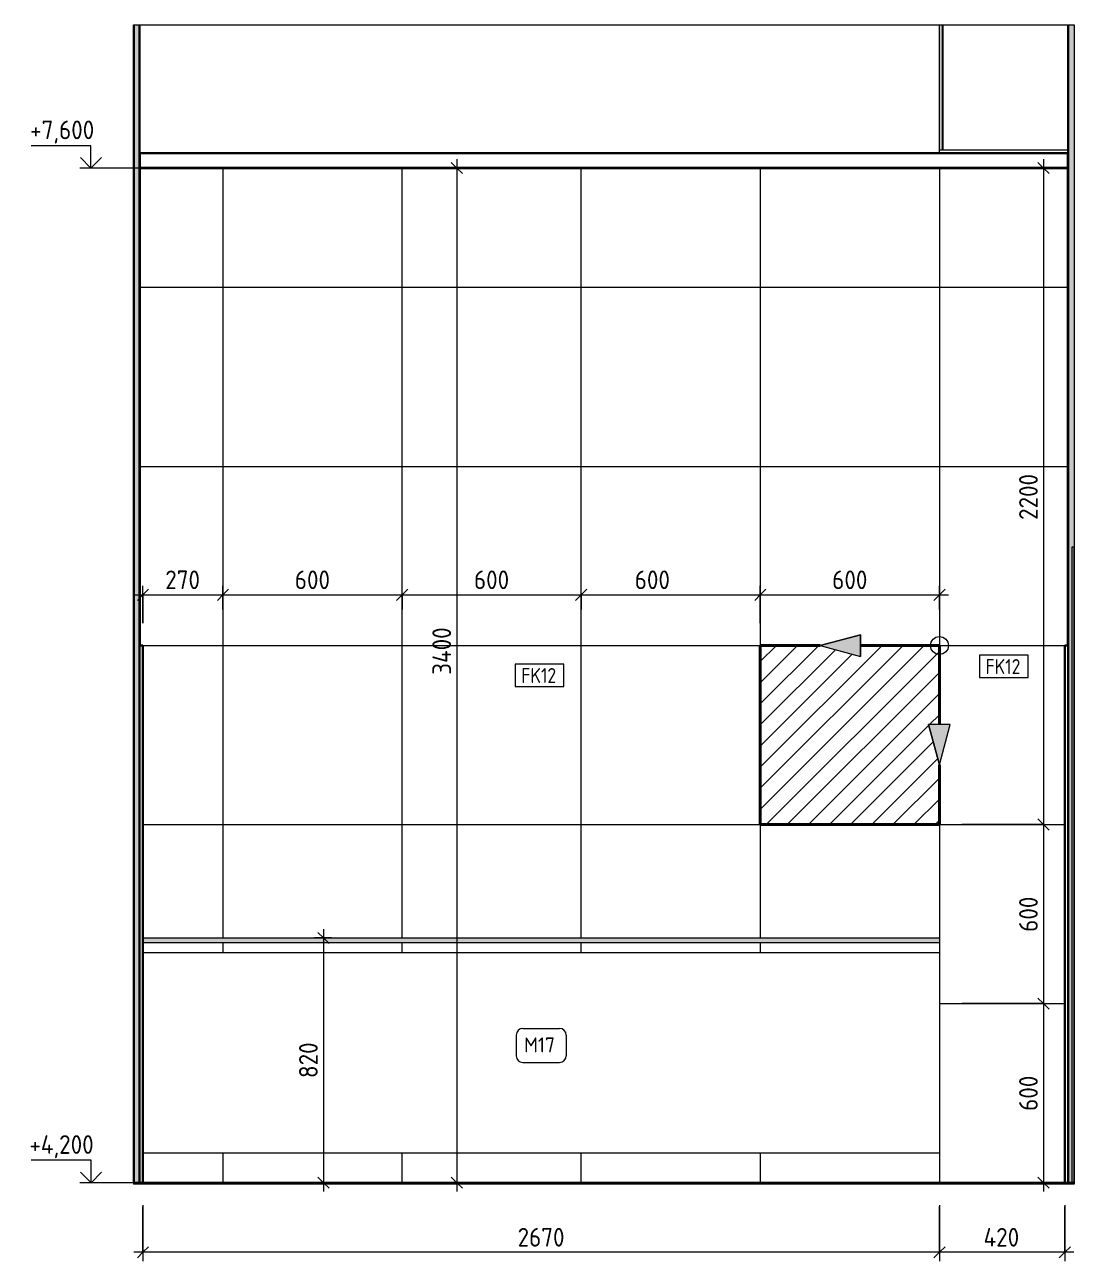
# Model space of a CAD drawing. Header units: millimetres. Extents: x 68869 to 96007, y -1987 to 27400.
# Drawn here: x 76245 to 79760, y 3937 to 8080 of the extents above; entities that cross this region are included whole.
import ezdxf

# ---------------------------------------------------------------- set-up
doc = ezdxf.new("R2010")
doc.units = ezdxf.units.MM
for name, color, linetype, lineweight in [('A-ANNO-DIMS', 7, 'Continuous', 9), ('A-ANNO-DIMS-25', 7, 'Continuous', 9), ('A-DETL-GENF', 7, 'Continuous', 9), ('A-DOOR-FRAM-1', 7, 'Continuous', 9), ('A-DOOR-FRAM-2', 7, 'Continuous', 18), ('A-FLOR', 7, 'Continuous', 9), ('A-WALL', 7, 'Continuous', 9), ('A-WALL-IDEN', 7, 'Continuous', 9), ('A-WALL-PATT', 7, 'Continuous', 9), ('G-ANNO-DIMS', 7, 'Continuous', 9), ('G-ANNO-DIMS-1', 7, 'Continuous', 20), ('I-WALL', 7, 'Continuous', 9), ('S-COLS', 7, 'Continuous', 9), ('Знаки', 7, 'Continuous', 9), ('Марки для знаков', 7, 'Continuous', 9)]:
    doc.layers.add(name, color=color, linetype=linetype, lineweight=lineweight)
for name, color, linetype, lineweight, true_color in [('A-CLNG-FNSH-1', 7, 'Continuous', 30, 0x3c3c3c), ('A-DETL', 5, 'Continuous', 40, 0x0000ff), ('A-DETL-GENF-1', 7, 'Continuous', 9, 0xe0e0e0), ('A-FLOR-FNSH-1', 7, 'Continuous', 30, 0x3c3c3c), ('A-WALL-4', 7, 'Continuous', 30, 0x3c3c3c), ('A-WALL-FNSH-2', 7, 'Continuous', 30, 0x3c3c3c), ('I-WALL-1', 7, 'Continuous', 9, 0x787878)]:
    doc.layers.add(name, color=color, linetype=linetype, lineweight=lineweight, true_color=true_color)
doc.styles.add('GOST Common_1', font='GOST_Common.ttf', dxfattribs={"width": 0.9, "height": 50})
doc.styles.add('GOST Common_2', font='GOST_Common.ttf', dxfattribs={"height": 50})
doc.styles.add('ISOCPEUR', font='isocpeur.ttf', dxfattribs={"width": 0.9, "height": 62.5})
doc.dimstyles.new('ISO-2_5_0_9К_БОЛЬШОЙ', dxfattribs={"dimscale": 304.8, "dimtxt": 62.248823, "dimasz": 0.123031, "dimexe": 0.098425, "dimexo": 0.246063, "dimgap": 0, "dimtad": 1, "dimdec": 0, "dimrnd": 10, "dimzin": 0, "dimdsep": 46, "dimtxsty": 'ISOCPEUR', "dimblk1": 'OBLIQUE', "dimblk2": 'OBLIQUE', "dimsah": 1, "dimcen": 0.09, "dimdle": 0.098425, "dimazin": 0, "dimtfac": 1, "dimtdec": 4, "dimtix": 1, "dimtmove": 0, "dimatfit": 3, "dimfxl": 1, "dimtvp": 1, "dimtolj": 1, "dimtzin": 0, "dimarcsym": 2})
doc.dimstyles.new('ISO-2_5_0_9К_БОЛЬШОЙ_1', dxfattribs={"dimscale": 304.8, "dimtxt": 62.248823, "dimasz": 0.123031, "dimexe": 0.098425, "dimexo": 0.246063, "dimgap": 0, "dimtad": 1, "dimdec": 0, "dimrnd": 10, "dimzin": 0, "dimdsep": 46, "dimtxsty": 'ISOCPEUR', "dimblk1": 'OBLIQUE', "dimblk2": 'OBLIQUE', "dimsah": 1, "dimcen": 0.09, "dimdle": 0.098425, "dimazin": 0, "dimtfac": 1, "dimtdec": 4, "dimtix": 1, "dimtmove": 2, "dimatfit": 3, "dimfxl": 1, "dimtvp": 1, "dimtolj": 1, "dimtzin": 0, "dimarcsym": 2})
doc.dimstyles.new('ISO-2_5_0_9К_БОЛЬШОЙ_округление', dxfattribs={"dimscale": 304.8, "dimtxt": 62.248823, "dimasz": 0.123031, "dimexe": 0.098425, "dimexo": 0, "dimgap": 0, "dimtad": 1, "dimdec": 0, "dimrnd": 10, "dimzin": 0, "dimdsep": 46, "dimtxsty": 'ISOCPEUR', "dimblk1": 'OBLIQUE', "dimblk2": 'OBLIQUE', "dimsah": 1, "dimcen": 0.09, "dimdle": 0.098425, "dimazin": 0, "dimtfac": 1, "dimtdec": 4, "dimtix": 1, "dimtmove": 0, "dimatfit": 3, "dimfxl": 1, "dimtvp": 1, "dimtolj": 1, "dimtzin": 0, "dimarcsym": 2})
doc.dimstyles.new('ISO-2_5_0_9К_БОЛЬШОЙ_округление_1', dxfattribs={"dimscale": 304.8, "dimtxt": 62.248823, "dimasz": 0.123031, "dimexe": 0.098425, "dimexo": 0, "dimgap": 0, "dimtad": 1, "dimdec": 0, "dimrnd": 10, "dimzin": 0, "dimdsep": 46, "dimtxsty": 'ISOCPEUR', "dimblk1": 'OBLIQUE', "dimblk2": 'OBLIQUE', "dimsah": 1, "dimcen": 0.09, "dimdle": 0.098425, "dimazin": 0, "dimtfac": 1, "dimtdec": 4, "dimtix": 1, "dimtmove": 2, "dimatfit": 3, "dimfxl": 1, "dimtvp": 1, "dimtolj": 1, "dimtzin": 0, "dimarcsym": 2})
pattern_1 = [(0, (5799.819, 0), (30.48, 7.62), [2.515, -20.345, 2.515, -20.345, -121.92]), (0, (5799.819, 0), (30.48, 7.62), [-45.72, 2.515, -43.205, 2.515, -20.345, -53.34]), (0, (5799.819, 0), (30.48, 7.62), [-114.3, 2.515, -12.725, 2.515, -35.585]), (120, (5811.249, 3.81), (-21.8391136, 22.5864543), [2.515, -20.345, 2.515, -20.345, -121.92]), (120, (5811.249, 3.81), (-21.8391136, 22.5864543), [-45.72, 2.515, -43.205, 2.515, -20.345, -53.34]), (120, (5811.249, 3.81), (-21.8391136, 22.5864543), [-114.3, 2.515, -12.725, 2.515, -35.585]), (240, (5815.059, 19.05), (-8.6408864, -30.2064543), [2.515, -20.345, 2.515, -20.345, -121.92]), (240, (5815.059, 19.05), (-8.6408864, -30.2064543), [-45.72, 2.515, -43.205, 2.515, -20.345, -53.34]), (240, (5815.059, 19.05), (-8.6408864, -30.2064543), [-114.3, 2.515, -12.725, 2.515, -35.585])]

# ---------------------------------------------------------------- blocks, each defined once
blk = doc.blocks.new('110_Дверь_СКБ_1Ст_Внутренняя1 - Д-4 1100x2100h_су мгн-32391219-Развертка 2_16-1')
at = {"layer": 'A-DOOR-FRAM-2'}
for p, q in [((73952, 6330), (73952, 4200)), ((73960, 6330), (73952, 6330)), ((73960, 4200), (73960, 6330)), ((73952, 4200), (73960, 4200))]:
    blk.add_line(p, q, dxfattribs=at)
blk = doc.blocks.new('Зашивка радиатора М17  - Зашивка радиатора_ с перфорацией М6-33175032-Развертка 2_16-1')
at = {"layer": 'Знаки'}
blk.add_hatch(color=256, dxfattribs=at).paths.add_polyline_path([(72163.5, 5004), (73509, 5004), (73509, 5020), (70841, 5020), (70841, 5004), (72138.9, 5004)])
for p, q in [((70841, 5020), (73509, 5020)), ((73509, 5004), (70841, 5004)), ((73509, 4970), (70841, 4970)), ((70841, 4300), (73509, 4300))]:
    blk.add_line(p, q, dxfattribs=at)
blk = doc.blocks.new('Начало раскладки_красным - Начало раскладки_красным-26112907-Развертка 2_16-1')
at = {"layer": 'A-DETL-GENF'}
for points in [[(73244.2, 5963.8), (73244.2, 6036.2), (73109, 6000)], [(73509, 5600), (73545.2, 5735.2), (73472.8, 5735.2)]]:
    blk.add_hatch(color=256, dxfattribs=at).paths.add_polyline_path(points)
for p, q in [((73244.2, 6036.2), (73109, 6000)), ((73109, 6000), (73244.2, 6036.2)), ((73244.2, 5963.8), (73244.2, 6036.2)), ((73244.2, 6036.2), (73244.2, 5963.8)), ((73109, 6000), (73244.2, 5963.8)), ((73109, 6000), (73244.2, 5963.8)), ((73479, 6000), (73244.2, 6000)), ((73509, 5970), (73509, 5735.2)), ((73472.8, 5735.2), (73509, 5600)), ((73545.2, 5735.2), (73472.8, 5735.2)), ((73509, 5600), (73472.8, 5735.2)), ((73545.2, 5735.2), (73472.8, 5735.2)), ((73509, 5600), (73545.2, 5735.2)), ((73509, 5600), (73545.2, 5735.2))]:
    blk.add_line(p, q, dxfattribs=at)
blk.add_circle((73509, 6000), 30, dxfattribs=at)
blk = doc.blocks.new('Высотные отметки - Стрелка_Верх-17668718-Развертка 2_16-1')
at = {"layer": 'G-ANNO-DIMS'}
for p, q in [((70666.8, 7675), (70466.8, 7675)), ((70666.8, 7600), (70666.8, 7675)), ((70704.8, 7600), (70629.8, 7600))]:
    blk.add_line(p, q, dxfattribs=at)
at = {"layer": 'G-ANNO-DIMS-1'}
for q in [(70631.5, 7635.4), (70702.2, 7635.4)]:
    blk.add_line((70666.8, 7600), q, dxfattribs=at)
blk = doc.blocks.new('DIMBLOCK1-Развертка 2_16-1')
at = {"layer": 'A-ANNO-DIMS-25'}
for p, q in [((79308.8, 4125), (79308.8, 3936.7)), ((79308.8, 3966.7), (79308.8, 4120)), ((79728.8, 4125), (79728.8, 3936.7)), ((79728.8, 3966.7), (79728.8, 4120)), ((79758.8, 3966.7), (79308.8, 3966.7))]:
    blk.add_line(p, q, dxfattribs=at)
at = {"layer": 'A-ANNO-DIMS-25', "lineweight": 20}
for p, q in [((79308.8, 3966.7), (79327.6, 3985.5)), ((79728.8, 3966.7), (79747.6, 3985.5)), ((79308.8, 3966.7), (79290.1, 3948)), ((79728.8, 3966.7), (79710.1, 3948))]:
    blk.add_line(p, q, dxfattribs=at)
at = {"layer": 'A-ANNO-DIMS-25', "color": 0, "insert": (79456.6, 4048.4), "char_height": 62.5, "width": 149.397, "attachment_point": 1, "line_spacing_factor": 1.149209, "style": 'ISOCPEUR'}
blk.add_mtext('420', dxfattribs=at)
blk = doc.blocks.new('_Oblique')
at = {"color": 0, "linetype": 'ByBlock', "lineweight": -2}
blk.add_line((-0.5, -0.5), (0.5, 0.5), dxfattribs=at)
blk = doc.blocks.new('DIMBLOCK2-Развертка 2_16-1')
at = {"layer": 'A-ANNO-DIMS-25'}
for p, q in [((76640.8, 4125), (76640.8, 3936.7)), ((76640.8, 3966.7), (76640.8, 4120)), ((79308.8, 4125), (79308.8, 3936.7)), ((79308.8, 3966.7), (79308.8, 4120)), ((79308.8, 3966.7), (76610.8, 3966.7))]:
    blk.add_line(p, q, dxfattribs=at)
at = {"layer": 'A-ANNO-DIMS-25', "lineweight": 20}
for p, q in [((76640.8, 3966.7), (76659.6, 3985.5)), ((79308.8, 3966.7), (79327.6, 3985.5)), ((76640.8, 3966.7), (76622.1, 3948)), ((79308.8, 3966.7), (79290.1, 3948))]:
    blk.add_line(p, q, dxfattribs=at)
at = {"layer": 'A-ANNO-DIMS-25', "color": 0, "insert": (77895.8, 4048.4), "char_height": 62.5, "width": 189.619, "attachment_point": 1, "line_spacing_factor": 1.149209, "style": 'ISOCPEUR'}
blk.add_mtext('2670', dxfattribs=at)
blk = doc.blocks.new('DIMBLOCK3-Развертка 2_16-1')
at = {"layer": 'A-ANNO-DIMS-25'}
for p, q in [((76640.8, 6075), (76640.8, 6199.8)), ((76908.8, 6121.3), (76908.8, 6199.8)), ((76610.8, 6169.8), (76908.8, 6169.8)), ((76640.8, 6169.8), (76640.8, 6075)), ((76908.8, 6169.8), (76908.8, 6121.3))]:
    blk.add_line(p, q, dxfattribs=at)
at = {"layer": 'A-ANNO-DIMS-25', "lineweight": 20}
for p, q in [((76640.8, 6169.8), (76659.6, 6188.6)), ((76908.8, 6169.8), (76927.6, 6188.6)), ((76640.8, 6169.8), (76622.1, 6151.1)), ((76908.8, 6169.8), (76890.1, 6151.1))]:
    blk.add_line(p, q, dxfattribs=at)
at = {"layer": 'A-ANNO-DIMS-25', "color": 0, "insert": (76715.6, 6251.5), "char_height": 62.5, "width": 142.215, "attachment_point": 1, "line_spacing_factor": 1.149209, "style": 'ISOCPEUR'}
blk.add_mtext('270', dxfattribs=at)
blk = doc.blocks.new('DIMBLOCK4-Развертка 2_16-1')
at = {"layer": 'A-ANNO-DIMS-25'}
for p, q in [((76908.8, 6121.3), (76908.8, 6199.8)), ((77508.8, 6121.3), (77508.8, 6199.8)), ((76908.8, 6169.8), (77508.8, 6169.8)), ((76908.8, 6169.8), (76908.8, 6121.3)), ((77508.8, 6169.8), (77508.8, 6121.3))]:
    blk.add_line(p, q, dxfattribs=at)
at = {"layer": 'A-ANNO-DIMS-25', "lineweight": 20}
for p, q in [((76908.8, 6169.8), (76927.6, 6188.6)), ((77508.8, 6169.8), (77527.6, 6188.6)), ((76908.8, 6169.8), (76890.1, 6151.1)), ((77508.8, 6169.8), (77490.1, 6151.1))]:
    blk.add_line(p, q, dxfattribs=at)
at = {"layer": 'A-ANNO-DIMS-25', "color": 0, "insert": (77149.6, 6251.5), "char_height": 62.5, "width": 142.215, "attachment_point": 1, "line_spacing_factor": 1.149209, "style": 'ISOCPEUR'}
blk.add_mtext('600', dxfattribs=at)
blk = doc.blocks.new('DIMBLOCK5-Развертка 2_16-1')
at = {"layer": 'A-ANNO-DIMS-25'}
for p, q in [((77508.8, 6121.3), (77508.8, 6199.8)), ((78108.8, 6121.3), (78108.8, 6199.8)), ((77508.8, 6169.8), (78108.8, 6169.8)), ((77508.8, 6169.8), (77508.8, 6121.3)), ((78108.8, 6169.8), (78108.8, 6121.3))]:
    blk.add_line(p, q, dxfattribs=at)
at = {"layer": 'A-ANNO-DIMS-25', "lineweight": 20}
for p, q in [((77508.8, 6169.8), (77527.6, 6188.6)), ((78108.8, 6169.8), (78127.6, 6188.6)), ((77508.8, 6169.8), (77490.1, 6151.1)), ((78108.8, 6169.8), (78090.1, 6151.1))]:
    blk.add_line(p, q, dxfattribs=at)
at = {"layer": 'A-ANNO-DIMS-25', "color": 0, "insert": (77749.6, 6251.5), "char_height": 62.5, "width": 142.215, "attachment_point": 1, "line_spacing_factor": 1.149209, "style": 'ISOCPEUR'}
blk.add_mtext('600', dxfattribs=at)
blk = doc.blocks.new('DIMBLOCK6-Развертка 2_16-1')
at = {"layer": 'A-ANNO-DIMS-25'}
for p, q in [((78108.8, 6121.3), (78108.8, 6199.8)), ((78708.8, 6075), (78708.8, 6199.8)), ((78108.8, 6169.8), (78708.8, 6169.8)), ((78108.8, 6169.8), (78108.8, 6121.3)), ((78708.8, 6169.8), (78708.8, 6075))]:
    blk.add_line(p, q, dxfattribs=at)
at = {"layer": 'A-ANNO-DIMS-25', "lineweight": 20}
for p, q in [((78108.8, 6169.8), (78127.6, 6188.6)), ((78708.8, 6169.8), (78727.6, 6188.6)), ((78108.8, 6169.8), (78090.1, 6151.1)), ((78708.8, 6169.8), (78690.1, 6151.1))]:
    blk.add_line(p, q, dxfattribs=at)
at = {"layer": 'A-ANNO-DIMS-25', "color": 0, "insert": (78288.2, 6251.5), "char_height": 62.5, "width": 142.215, "attachment_point": 1, "line_spacing_factor": 1.149209, "style": 'ISOCPEUR'}
blk.add_mtext('600', dxfattribs=at)
blk = doc.blocks.new('DIMBLOCK7-Развертка 2_16-1')
at = {"layer": 'A-ANNO-DIMS-25'}
for p, q in [((78708.8, 6075), (78708.8, 6199.8)), ((79308.8, 6121.3), (79308.8, 6199.8)), ((78708.8, 6169.8), (79338.8, 6169.8)), ((78708.8, 6169.8), (78708.8, 6075)), ((79308.8, 6169.8), (79308.8, 6121.3))]:
    blk.add_line(p, q, dxfattribs=at)
at = {"layer": 'A-ANNO-DIMS-25', "lineweight": 20}
for p, q in [((78708.8, 6169.8), (78727.6, 6188.6)), ((79308.8, 6169.8), (79327.6, 6188.6)), ((78708.8, 6169.8), (78690.1, 6151.1)), ((79308.8, 6169.8), (79290.1, 6151.1))]:
    blk.add_line(p, q, dxfattribs=at)
at = {"layer": 'A-ANNO-DIMS-25', "color": 0, "insert": (78949.6, 6251.5), "char_height": 62.5, "width": 142.215, "attachment_point": 1, "line_spacing_factor": 1.149209, "style": 'ISOCPEUR'}
blk.add_mtext('600', dxfattribs=at)
blk = doc.blocks.new('DIMBLOCK8-Развертка 2_16-1')
at = {"layer": 'A-ANNO-DIMS-25'}
for p, q in [((79657.3, 7630), (79657.3, 5400)), ((79383.8, 7600), (79687.3, 7600)), ((79657.3, 7600), (79383.8, 7600)), ((79383.8, 5400), (79687.3, 5400)), ((79657.3, 5400), (79383.8, 5400))]:
    blk.add_line(p, q, dxfattribs=at)
at = {"layer": 'A-ANNO-DIMS-25', "lineweight": 20}
for p, q in [((79657.3, 7600), (79638.5, 7618.8)), ((79657.3, 7600), (79676, 7581.2)), ((79657.3, 5400), (79638.5, 5418.8)), ((79657.3, 5400), (79676, 5381.2))]:
    blk.add_line(p, q, dxfattribs=at)
at = {"layer": 'A-ANNO-DIMS-25', "color": 0, "insert": (79575.6, 6421), "char_height": 62.5, "width": 189.619, "attachment_point": 1, "rotation": 90, "line_spacing_factor": 1.149209, "style": 'ISOCPEUR'}
blk.add_mtext('2200', dxfattribs=at)
blk = doc.blocks.new('DIMBLOCK9-Развертка 2_16-1')
at = {"layer": 'A-ANNO-DIMS-25'}
for p, q in [((79383.8, 5400), (79687.3, 5400)), ((79657.3, 5400), (79383.8, 5400)), ((79657.3, 5400), (79657.3, 4800)), ((79383.8, 4800), (79687.3, 4800)), ((79657.3, 4800), (79383.8, 4800))]:
    blk.add_line(p, q, dxfattribs=at)
at = {"layer": 'A-ANNO-DIMS-25', "lineweight": 20}
for p, q in [((79657.3, 5400), (79638.5, 5418.8)), ((79657.3, 5400), (79676, 5381.2)), ((79657.3, 4800), (79638.5, 4818.8)), ((79657.3, 4800), (79676, 4781.2))]:
    blk.add_line(p, q, dxfattribs=at)
at = {"layer": 'A-ANNO-DIMS-25', "color": 0, "insert": (79575.6, 5040.7), "char_height": 62.5, "width": 142.215, "attachment_point": 1, "rotation": 90, "line_spacing_factor": 1.149209, "style": 'ISOCPEUR'}
blk.add_mtext('600', dxfattribs=at)
blk = doc.blocks.new('DIMBLOCK10-Развертка 2_16-1')
at = {"layer": 'A-ANNO-DIMS-25', "lineweight": 20}
for p, q in [((79657.3, 4800), (79638.5, 4818.8)), ((79657.3, 4800), (79676, 4781.2)), ((79657.3, 4200), (79638.5, 4218.7)), ((79657.3, 4200), (79676, 4181.2))]:
    blk.add_line(p, q, dxfattribs=at)
at = {"layer": 'A-ANNO-DIMS-25'}
for p, q in [((79383.8, 4800), (79687.3, 4800)), ((79657.3, 4800), (79383.8, 4800)), ((79657.3, 4800), (79657.3, 4170)), ((79608.8, 4200), (79687.3, 4200)), ((79657.3, 4200), (79608.8, 4200))]:
    blk.add_line(p, q, dxfattribs=at)
at = {"layer": 'A-ANNO-DIMS-25', "color": 0, "insert": (79575.6, 4440.7), "char_height": 62.5, "width": 142.215, "attachment_point": 1, "rotation": 90, "line_spacing_factor": 1.149209, "style": 'ISOCPEUR'}
blk.add_mtext('600', dxfattribs=at)
blk = doc.blocks.new('М_стена2 - Типоразмер-30678229-Развертка 2_16-1')
at = {"layer": 'A-WALL-IDEN'}
for p, q in [((72250.9, 5938.1), (72087.7, 5938.1)), ((72087.7, 5938.1), (72087.7, 5863.1)), ((72250.9, 5863.1), (72250.9, 5938.1)), ((72087.7, 5863.1), (72250.9, 5863.1))]:
    blk.add_line(p, q, dxfattribs=at)
blk = doc.blocks.new('Марка_Знаки - В прямоуг_Наименование краткое-30718135-Развертка 2_16-1')
at = {"layer": 'Марки для знаков'}
for p, q in [((72091.2, 4694.4), (72091.2, 4625.4)), ((72113.7, 4716.9), (72236.5, 4716.9)), ((72259, 4694.4), (72259, 4625.6)), ((72113.6, 4603.1), (72236.5, 4603.1))]:
    blk.add_line(p, q, dxfattribs=at)
for centre, radius, start, end in [((72113.7, 4694.4), 22.5, 90, 180), ((72236.5, 4694.4), 22.5, 0, 90), ((72113.6, 4625.4), 22.3, 180, 270), ((72236.5, 4625.6), 22.5, 270, 0)]:
    blk.add_arc(centre, radius, start, end, dxfattribs=at)
blk = doc.blocks.new('DIMBLOCK11-Развертка 2_16-1')
at = {"layer": 'A-ANNO-DIMS-25'}
for p, q in [((77271.9, 5020), (77215.4, 5020)), ((77245.4, 5050), (77245.4, 4170)), ((77245.4, 5020), (77271.9, 5020)), ((77271.9, 4200), (77215.4, 4200)), ((77245.4, 4200), (77271.9, 4200))]:
    blk.add_line(p, q, dxfattribs=at)
at = {"layer": 'A-ANNO-DIMS-25', "lineweight": 20}
for p, q in [((77245.4, 5020), (77226.7, 5038.8)), ((77245.4, 5020), (77264.2, 5001.2)), ((77245.4, 4200), (77226.7, 4218.7)), ((77245.4, 4200), (77264.2, 4181.2))]:
    blk.add_line(p, q, dxfattribs=at)
at = {"layer": 'A-ANNO-DIMS-25', "color": 0, "insert": (77163.8, 4550.7), "char_height": 62.5, "width": 142.215, "attachment_point": 1, "rotation": 90, "line_spacing_factor": 1.149209, "style": 'ISOCPEUR'}
blk.add_mtext('820', dxfattribs=at)
blk = doc.blocks.new('DIMBLOCK12-Развертка 2_16-1')
at = {"layer": 'A-ANNO-DIMS-25'}
for p, q in [((77692, 7630), (77692, 4170)), ((77718.5, 7600), (77662, 7600)), ((77692, 7600), (77718.5, 7600)), ((77718.5, 4200), (77662, 4200)), ((77692, 4200), (77718.5, 4200))]:
    blk.add_line(p, q, dxfattribs=at)
at = {"layer": 'A-ANNO-DIMS-25', "lineweight": 20}
for p, q in [((77692, 7600), (77673.3, 7618.8)), ((77692, 7600), (77710.8, 7581.2)), ((77692, 4200), (77673.3, 4218.7)), ((77692, 4200), (77710.8, 4181.2))]:
    blk.add_line(p, q, dxfattribs=at)
at = {"layer": 'A-ANNO-DIMS-25', "color": 0, "insert": (77610.4, 5902), "char_height": 62.5, "width": 196.802, "attachment_point": 1, "rotation": 90, "line_spacing_factor": 1.149209, "style": 'ISOCPEUR'}
blk.add_mtext('3400', dxfattribs=at)

msp = doc.modelspace()

# ---------------------------------------------------------------- hatches: boundary and pattern name
at = {"layer": 'A-DETL-GENF-1'}
h = msp.add_hatch(dxfattribs=at)
h.set_pattern_fill('FP_11', color=256, style=0, pattern_type=2)
h.set_pattern_definition([(45, (5799.82, 0), (-35.35534, 35.35534), [])])
h.paths.add_polyline_path([(79308.8, 5400), (79308.8, 5600), (79272.6, 5735.2), (79308.8, 5735.2), (79308.8, 6000), (79044, 6000), (79044, 5963.8), (78908.8, 6000), (78708.8, 6000), (78708.8, 5400), (79272.6, 5400)])
at = {"layer": 'A-WALL-PATT'}
h = msp.add_hatch(dxfattribs=at)
h.set_pattern_fill('FP_9', color=256, style=0, pattern_type=2)
h.set_pattern_definition([(90, (79749.8, 4200), (-600, 4e-14), []), (180, (79749.8, 4200), (-7e-14, -600), [])])
h.paths.add_polyline_path([(79319.8, 4200), (79728.8, 4200), (79728.8, 6000), (79738.8, 6000), (79738.8, 7600), (79308.8, 7600), (79308.8, 5735.2), (79345.1, 5735.2), (79308.8, 5600), (79308.8, 4200)])
h.paths.add_polyline_path([(79739.8, 7600), (79739.8, 7660), (79308.8, 7660), (79308.8, 7650), (79738.8, 7650), (79738.8, 7600)])
h = msp.add_hatch(dxfattribs=at)
h.set_pattern_fill('FP_10', color=256, style=0, pattern_type=2)
h.set_pattern_definition([(90, (79308.8, 4200), (-600, 4e-14), []), (180, (79308.8, 4200), (-7e-14, -600), [])])
h.paths.add_polyline_path([(76640.8, 4200), (79308.8, 4200), (79308.8, 4300), (76640.8, 4300)])
h.paths.add_polyline_path([(77692.5, 4970), (79308.8, 4970), (79308.8, 5004), (76640.8, 5004), (76640.8, 4970), (77594.1, 4970)])
h.paths.add_polyline_path([(77938.7, 5020), (79308.8, 5020), (79308.8, 5400), (78708.8, 5400), (78708.8, 6000), (78908.8, 6000), (79044, 6036.2), (79044, 6000), (79308.8, 6000), (79308.8, 7600), (76630.8, 7600), (76630.8, 6000), (76640.8, 6000), (76640.8, 5020), (77889.5, 5020)])
at = {"layer": 'I-WALL'}
for points in [[(79318.8, 7660), (79318.8, 8080), (79308.8, 8080), (79308.8, 7660)], [(76629.8, 4195), (76629.8, 4200), (76609.8, 4200), (76609.8, 4195)]]:
    msp.add_hatch(color=256, dxfattribs=at).paths.add_polyline_path(points)
at = {"layer": 'I-WALL-1'}
h = msp.add_hatch(dxfattribs=at)
h.set_pattern_fill('FP_8', color=256, style=0, pattern_type=2)
h.set_pattern_definition(pattern_1)
h.paths.add_polyline_path([(76609.8, 4200), (76629.8, 4200), (76629.8, 8080), (76609.8, 8080), (76609.8, 4647)])
h = msp.add_hatch(dxfattribs=at)
h.set_pattern_fill('FP_8', color=256, style=0, pattern_type=2)
h.set_pattern_definition(pattern_1)
h.paths.add_polyline_path([(79759.8, 4200), (79759.7, 8080), (79739.8, 8080), (79739.8, 4200)])
at = {"layer": 'S-COLS'}
msp.add_hatch(color=256, dxfattribs=at).paths.add_polyline_path([(79739.8, 4195), (79759.8, 4195), (79759.8, 4200), (79728.8, 4200), (79728.8, 4195), (79739.8, 4195)])

# ---------------------------------------------------------------- linework, layer by layer
at = {"layer": 'A-CLNG-FNSH-1'}
for p, q in [((79738.8, 7650), (76630.8, 7650)), ((76630.8, 7650), (76630.8, 7600)), ((79738.8, 7600), (79738.8, 7650)), ((79738.8, 7601), (76630.8, 7601)), ((76630.8, 7600), (79738.8, 7600))]:
    msp.add_line(p, q, dxfattribs=at)
at = {"layer": 'A-DETL'}
for p, q in [((78908.8, 6000), (78708.8, 6000)), ((78708.8, 6000), (78708.8, 5400)), ((79308.8, 6000), (79044, 6000)), ((79308.8, 5735.2), (79308.8, 6000)), ((79308.8, 5400), (79308.8, 5600)), ((78708.8, 5400), (79308.8, 5400))]:
    msp.add_line(p, q, dxfattribs=at)
at = {"layer": 'A-FLOR'}
for p, q in [((76609.4, 8080), (79760.3, 8080)), ((79760.3, 4195), (76609.4, 4195))]:
    msp.add_line(p, q, dxfattribs=at)
at = {"layer": 'A-FLOR-FNSH-1'}
for p, q in [((79728.8, 4200), (76629.8, 4200)), ((76629.8, 4200), (76629.8, 4194.7)), ((79728.8, 4194.7), (79728.8, 4200))]:
    msp.add_line(p, q, dxfattribs=at)
at = {"layer": 'A-WALL'}
msp.add_line((79759.8, 8080.3), (79759.8, 4200), dxfattribs=at)
at = {"layer": 'A-WALL-4'}
for p, q in [((76609.8, 8080.3), (76609.8, 4200)), ((76629.8, 7600), (76629.8, 8080.3)), ((79739.8, 8080.3), (79739.8, 7600)), ((76609.8, 4200), (76629.8, 4200)), ((79739.8, 4200), (79759.8, 4200))]:
    msp.add_line(p, q, dxfattribs=at)
at = {"layer": 'A-WALL-FNSH-2'}
for p, q in [((76630.8, 7600), (76629.8, 7600)), ((76629.8, 7600), (76629.8, 4200)), ((76630.8, 6000), (76630.8, 7600)), ((79739.8, 7600), (79738.8, 7600)), ((79738.8, 7600), (79738.8, 6000)), ((79739.8, 4200), (79739.8, 7600)), ((76640.8, 6000), (76629.8, 6000)), ((76640.8, 4200), (76640.8, 6000)), ((79739.8, 6000), (79728.8, 6000)), ((79728.8, 6000), (79728.8, 4200)), ((76629.8, 4200), (76629.8, 4200)), ((79728.8, 4200), (79739.8, 4200))]:
    msp.add_line(p, q, dxfattribs=at)
at = {"layer": 'G-ANNO-DIMS'}
for p, q in [((76861.6, 7600), (76466.7, 7600)), ((76765.8, 4200), (76467, 4200))]:
    msp.add_line(p, q, dxfattribs=at)
at = {"layer": 'I-WALL'}
for p, q in [((76609.8, 4194.7), (76609.8, 8080.3)), ((79308.8, 7650), (79308.8, 8080)), ((79318.8, 7660), (79318.8, 8080)), ((79319.8, 8080), (79319.8, 7660)), ((79739.8, 7660), (79308.8, 7660)), ((79308.8, 7600), (79308.8, 5735.2)), ((79308.8, 5600), (79308.8, 4200)), ((79759.8, 4200), (79759.8, 4194.7))]:
    msp.add_line(p, q, dxfattribs=at)

# ---------------------------------------------------------------- block references
at = {"layer": 'A-DETL-GENF'}
msp.add_blockref('Начало раскладки_красным - Начало раскладки_красным-26112907-Развертка 2_16-1', (5799.8, 0), dxfattribs=at)
at = {"layer": 'A-DOOR-FRAM-1'}
msp.add_blockref('110_Дверь_СКБ_1Ст_Внутренняя1 - Д-4 1100x2100h_су мгн-32391219-Развертка 2_16-1', (5799.8, 0), dxfattribs=at)
at = {"layer": 'A-WALL-IDEN'}
for p in [(7354.8, 30), (5799.8, 0)]:
    msp.add_blockref('М_стена2 - Типоразмер-30678229-Развертка 2_16-1', p, dxfattribs=at)
at = {"layer": 'G-ANNO-DIMS'}
for p in [(5799.8, 0), (5800.1, -3400)]:
    msp.add_blockref('Высотные отметки - Стрелка_Верх-17668718-Развертка 2_16-1', p, dxfattribs=at)
at = {"layer": 'Знаки'}
msp.add_blockref('Зашивка радиатора М17  - Зашивка радиатора_ с перфорацией М6-33175032-Развертка 2_16-1', (5799.8, 0), dxfattribs=at)
at = {"layer": 'Марки для знаков'}
msp.add_blockref('Марка_Знаки - В прямоуг_Наименование краткое-30718135-Развертка 2_16-1', (5799.8, 0), dxfattribs=at)

# ---------------------------------------------------------------- texts
at = {"layer": 'A-WALL-IDEN', "char_height": 50, "width": 151.519, "attachment_point": 1, "style": 'GOST Common_1'}
for insert in [(79462.9, 5954.5), (77907.9, 5924.5)]:
    msp.add_mtext('FK12', dxfattribs=dict(at, insert=insert))
at = {"layer": 'Марки для знаков', "char_height": 50, "attachment_point": 1, "style": 'GOST Common_2'}
for s, insert, width in [('\\fGOST Common|b0|i0|c204|p34|;М', (77917.4, 4686.8), 56.118), ('17', (77963.7, 4686.8), 74.156)]:
    msp.add_mtext(s, dxfattribs=dict(at, insert=insert, width=width))

# ---------------------------------------------------------------- dimensions: what is measured, and where the dimension line sits
at = {"layer": 'A-ANNO-DIMS'}
dim = msp.add_linear_dim(base=(77692, 4200), p1=(77718.5, 7600), p2=(77718.5, 4200), angle=90, dimstyle='ISO-2_5_0_9К_БОЛЬШОЙ_округление_1', override={"dimpost": '<>', "dimfxl": 3400}, dxfattribs=at)
dim.commit()
dim.dimension.update_dxf_attribs({"geometry": 'DIMBLOCK12-Развертка 2_16-1', "text_midpoint": (77652, 6000.4), "dimtype": 160, "text_rotation": 90})
for base, p1, p2, dimstyle, override, picture, middle in [((79657.3, 5400), (79308.8, 7600), (79308.8, 5400), 'ISO-2_5_0_9К_БОЛЬШОЙ', {"dimpost": '<>', "dimfxl": 2200}, 'DIMBLOCK8-Развертка 2_16-1', (79626, 6500)), ((79657.3, 4800), (79308.8, 5400), (79308.8, 4800), 'ISO-2_5_0_9К_БОЛЬШОЙ', {"dimpost": '<>', "dimfxl": 600}, 'DIMBLOCK9-Развертка 2_16-1', (79626, 5100)), ((77245.4, 4200), (77271.9, 5020), (77271.9, 4200), 'ISO-2_5_0_9К_БОЛЬШОЙ_округление', {"dimpost": '<>', "dimfxl": 820}, 'DIMBLOCK11-Развертка 2_16-1', (77214.2, 4610)), ((79657.3, 4200), (79308.8, 4800), (79683.8, 4200), 'ISO-2_5_0_9К_БОЛЬШОЙ', {"dimpost": '<>', "dimfxl": 707.522201}, 'DIMBLOCK10-Развертка 2_16-1', (79626, 4500))]:
    dim = msp.add_linear_dim(base=base, p1=p1, p2=p2, angle=90, dimstyle=dimstyle, override=override, dxfattribs=at)
    dim.commit()
    dim.dimension.update_dxf_attribs({"geometry": picture, "text_midpoint": middle})
for base, p1, p2, override, picture, middle in [((76908.8, 6169.8), (76640.8, 6000), (76908.8, 6196.3), {"dimpost": '<>', "dimfxl": 332.223341}, 'DIMBLOCK3-Развертка 2_16-1', (76774.8, 6201.1)), ((77508.8, 6169.8), (76908.8, 6196.3), (77508.8, 6196.3), {"dimpost": '<>', "dimfxl": 600}, 'DIMBLOCK4-Развертка 2_16-1', (77208.8, 6201.1)), ((78108.8, 6169.8), (77508.8, 6196.3), (78108.8, 6196.3), {"dimpost": '<>', "dimfxl": 600}, 'DIMBLOCK5-Развертка 2_16-1', (77808.8, 6201.1)), ((79308.8, 6169.8), (78708.8, 6000), (79308.8, 6196.3), {"dimpost": '<>', "dimfxl": 631.306857}, 'DIMBLOCK7-Развертка 2_16-1', (79008.8, 6201.1)), ((76640.8, 3966.7), (79308.8, 4200), (76640.8, 4200), {"dimpost": '<>', "dimfxl": 2668}, 'DIMBLOCK2-Развертка 2_16-1', (77974.8, 3998)), ((79308.8, 3966.7), (79728.8, 4200), (79308.8, 4200), {"dimpost": '<>', "dimfxl": 420}, 'DIMBLOCK1-Развертка 2_16-1', (79518.8, 3998))]:
    dim = msp.add_linear_dim(base=base, p1=p1, p2=p2, dimstyle='ISO-2_5_0_9К_БОЛЬШОЙ', override=override, dxfattribs=at)
    dim.commit()
    dim.dimension.update_dxf_attribs({"geometry": picture, "text_midpoint": middle})
dim = msp.add_linear_dim(base=(78708.8, 6169.8), p1=(78108.8, 6196.3), p2=(78708.8, 6000), dimstyle='ISO-2_5_0_9К_БОЛЬШОЙ_1', override={"dimpost": '<>', "dimfxl": 631.306857}, dxfattribs=at)
dim.commit()
dim.dimension.update_dxf_attribs({"geometry": 'DIMBLOCK6-Развертка 2_16-1', "text_midpoint": (78359.3, 6209.8), "dimtype": 160})

# ---------------------------------------------------------------- next in the draw order: texts
at = {"layer": 'G-ANNO-DIMS', "char_height": 62.5, "attachment_point": 1, "line_spacing_factor": 1.149209, "style": 'ISOCPEUR', "bg_fill": 3, "box_fill_scale": 1.25, "bg_fill_color": 256, "bg_fill_true_color": 13158600, "bg_fill_transparency": 0}
for s, insert, width in [('+7,600', (76263, 7759.2), 254.705), ('+4,200', (76260.6, 4359.2), 261.428)]:
    msp.add_mtext(s, dxfattribs=dict(at, insert=insert, width=width))

doc.saveas('drawing.dxf')
